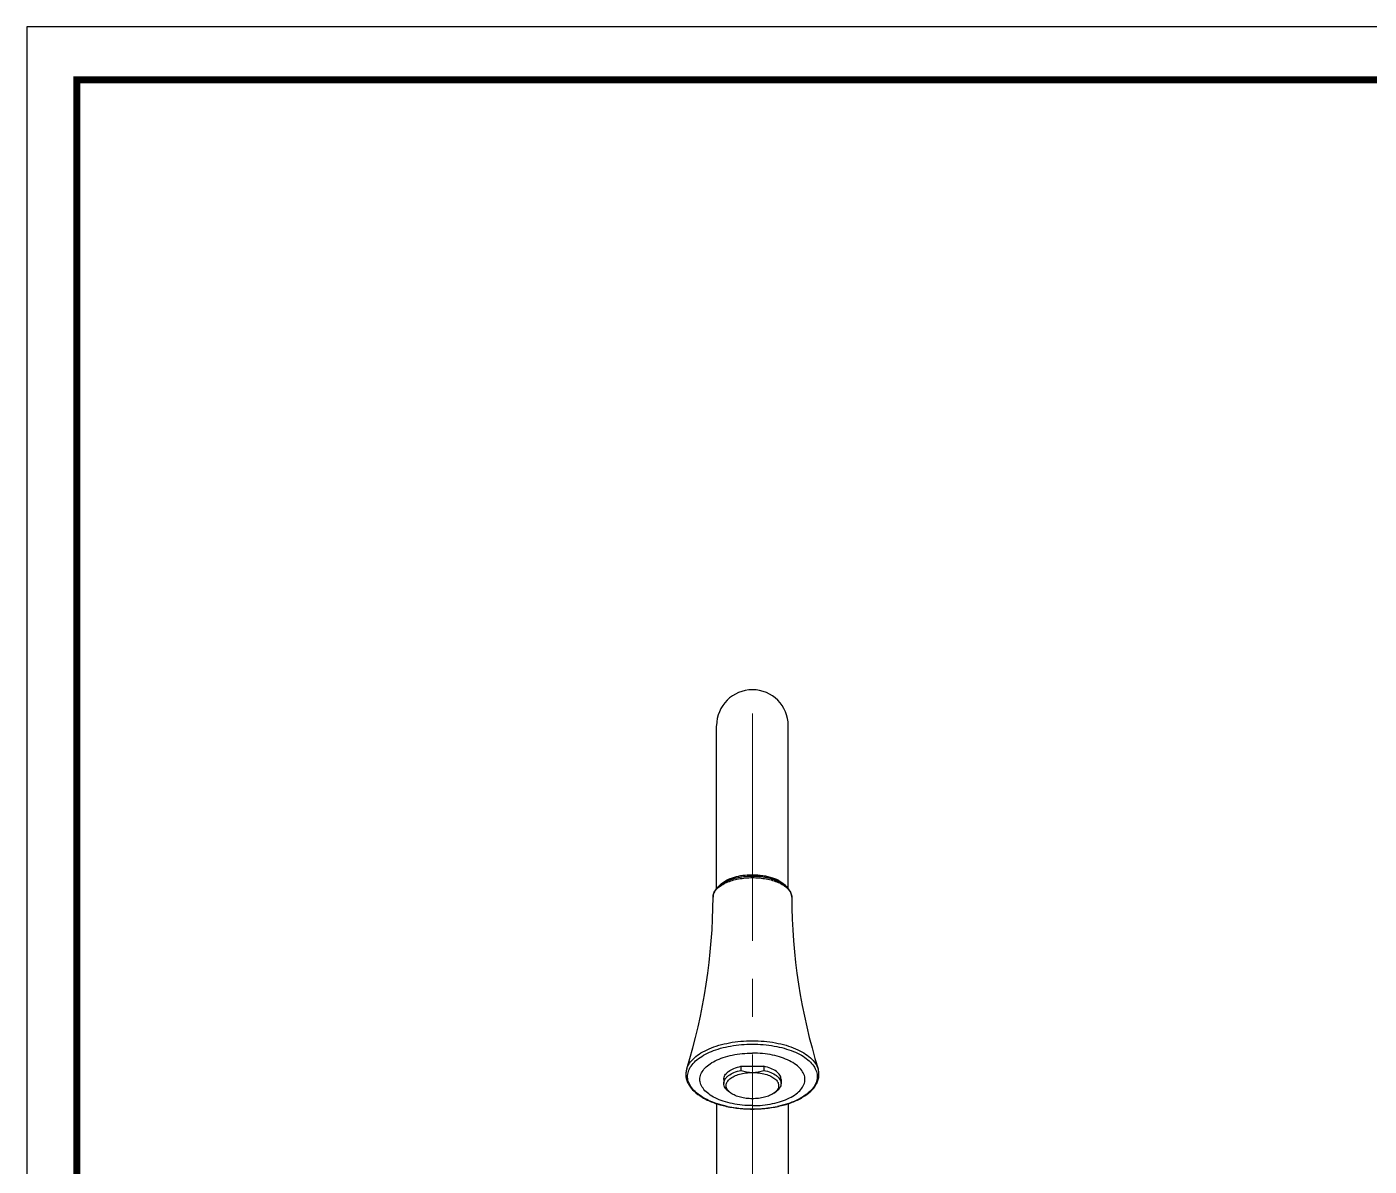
# Model space of a CAD drawing. Extents: x 0 to 1302, y 0 to 954.
# Drawn here: x 0 to 562, y 477 to 954 of the extents above; entities that cross this region are included whole.
import ezdxf

# ---------------------------------------------------------------- set-up
doc = ezdxf.new("R2010")
doc.units = 0
doc.header["$LTSCALE"] = 10
doc.header["$MEASUREMENT"] = 0
doc.linetypes.add('CENTER2', pattern=[28.575000000000003, 19.05, -3.175, 3.175, -3.175])
doc.layers.get('0').update_dxf_attribs({"linetype": 'CONTINUOUS'})
doc.layers.add('Cneter', color=1, linetype='CENTER2', lineweight=13)
doc.layers.add('DEF_LAYER_ASSEM_MEMBER', color=7, linetype='CONTINUOUS')

msp = doc.modelspace()

# ---------------------------------------------------------------- linework, layer by layer
at = {"ltscale": 0.5}
msp.add_lwpolyline([(0, 0), (1302, 0), (1302, 954), (0, 954)], close=True, dxfattribs=at)
at = {"color": 5, "linetype": 'ByBlock', "lineweight": 200, "const_width": 3}
msp.add_lwpolyline([(20.93637847900391, 40.84942626953125), (1280.936378479004, 40.84942626953125), (1280.936378479004, 931.8494262695312), (20.93637847900391, 931.8494262695312)], close=True, dxfattribs=at)
at = {"layer": 'Cneter', "lineweight": 5, "ltscale": 0.5}
msp.add_line((303.9237753184516, 428.431885405038), (303.9237753184516, 680.431885405038), dxfattribs=at)
at = {"layer": 'DEF_LAYER_ASSEM_MEMBER', "color": 7, "linetype": 'Continuous'}
for p, q in [((288.9237753184516, 593.1643124911379), (288.9237753183515, 661.4065024099377)), ((318.9237753184516, 593.1640036185377), (318.9237753183515, 661.4065024099377)), ((299.1279437950507, 518.8259808756379), (299.1279437950507, 517.0940116695378)), ((299.1279437950507, 518.8259808756379), (308.7196068417506, 518.8259808756379)), ((308.7196068417506, 518.8259808756379), (308.7196068417506, 517.0940116695378)), ((291.9237753184516, 513.3259808756379), (291.9237753184516, 511.5940116695378)), ((315.9237753184516, 513.3259808756379), (315.9237753184516, 511.5940116695378)), ((294.9423481900521, 507.5525280507379), (294.1257778805521, 508.1299372546378)), ((312.905202446751, 507.5525280507379), (313.7217727562511, 508.1299372546378)), ((288.9237753184516, 503.2005528975378), (288.9237753184516, 432.431885405038)), ((318.9237753184516, 503.2007272930377), (318.9237753184516, 432.431885405038))]:
    msp.add_line(p, q, dxfattribs=at)
at = {"layer": 'DEF_LAYER_ASSEM_MEMBER', "color": 9, "linetype": 'Continuous'}
for p, q in [((300.7964869976513, 501.0409055920377), (300.7658063977506, 501.0426941563378)), ((307.0862712787512, 501.0429596048377), (307.0433689856509, 501.0404598480377))]:
    msp.add_line(p, q, dxfattribs=at)
at = {"layer": 'DEF_LAYER_ASSEM_MEMBER', "color": 7, "linetype": 'Continuous'}
for centre, radius, start, end in [((303.9237753184516, 661.431885405038), 15, 0, 180), ((299.9687421404524, 581.0037490725379), 16.6669211232, 115.1224748561965, 116.8528085823331), ((307.8786774974506, 581.0034794468379), 16.6672207963, 63.14786266957385, 64.87719682957636), ((43.18481514814994, 590.2191124926378), 244.2384083956, 342.733226778802, 359.8437323954999), ((564.6627404558512, 590.2191132537378), 244.2384133649, 180.1562677799038, 197.2667730457979)]:
    msp.add_arc(centre, radius, start, end, dxfattribs=at)
at = {"layer": 'DEF_LAYER_ASSEM_MEMBER', "color": 9, "linetype": 'Continuous'}
for centre, radius, start, end in [((300.1885616140517, 579.4439989410378), 17.7954096006, 113.5507990946276, 115.1296069155747), ((307.6590161307504, 579.4440559281379), 17.795346492, 64.87035899637796, 66.44893761310867), ((302.7267799495512, 546.3425120519378), 45.3005569724, 258.0753613459025, 258.2306800033105), ((303.3440238295516, 549.5512468901379), 48.5677601318, 258.2899299586742, 262.6074076442178), ((303.6177473810512, 551.5501489098378), 50.5852681916, 262.591261823788, 263.0252179801864), ((303.8323509409511, 553.4811646218377), 52.52805802810001, 263.0486395357169, 266.6532169405244), ((303.9203773198515, 554.9642051277378), 54.0137105147, 266.6844406435884, 270.0036044731923), ((303.9271354335506, 554.965834835738), 54.0153402203, 269.9964358196191, 273.3073238489096), ((304.0541119822519, 553.0496438938378), 52.0950016866, 273.3367533756258, 276.9699154551097), ((304.2305870172513, 551.5439751240378), 50.5790454411, 276.9784559028164, 277.4172217429768), ((304.6445194645512, 548.7135392931377), 47.71887878689999, 277.3630974464095, 281.7611602859878), ((305.1245984116504, 546.3243812303378), 45.2820267343, 281.7826552028845, 281.9403893350199)]:
    msp.add_arc(centre, radius, start, end, dxfattribs=at)
at = {"layer": 'DEF_LAYER_ASSEM_MEMBER', "color": 7, "linetype": 'Continuous'}
for points, start_tangent, end_tangent in [([(289.9994558174512, 594.3169609373379), (292.2455937821505, 596.2349843905376), (295.5175376554507, 597.7395836098378), (299.5272564689512, 598.698694193638), (303.9237753184516, 599.0280748374378)], (0.625145935487727, 0.7805078855099254), (1, 0)), ([(303.9237753184516, 598.9030748374378), (299.9252058673519, 598.6269128576378), (296.2261358596515, 597.8191116185378), (294.5769259866502, 597.2333019989378), (293.1035355244512, 596.5401709486378), (291.833688035651, 595.7527570753377), (290.7912677790519, 594.8858724199379)], (-1, 0), (-0.7150087751376003, -0.6991154779263785)), ([(303.9237753186499, 598.2869609075378), (298.0157212461509, 597.7221701962378), (295.3110088218509, 597.0322160313378), (292.8927239641525, 596.0940183377379)], (-1, 8.83375404589323e-12), (-0.9053348650745451, -0.424698460181404)), ([(303.9237753184516, 599.0280748374378), (308.3199627840513, 598.6987449935377), (312.3294388283502, 597.7397778209379), (315.6013042755512, 596.2353891059379), (317.8475793634516, 594.3176044088377)], (1, 0), (0.6252478457506963, -0.7804262498046267)), ([(303.9237753184516, 598.9030748374378), (307.923907974151, 598.6266926850378), (311.6241855309509, 597.8182638839378), (313.2737654768516, 597.2320152917378), (314.7473259771505, 596.5383835081379), (316.0171181024525, 595.7504270162378), (317.05923948485, 594.8829799432378)], (1, 0), (0.7146291634802968, -0.6995035087141817)), ([(314.9549093724509, 596.0939794890378), (312.5366061964523, 597.0321953449379), (309.8318715053501, 597.7221615679377), (303.9237753186499, 598.2869609075378)], (-0.90533250333892, 0.4247034946855098), (-1, 8.833683075156202e-12)), ([(292.4402933556521, 595.8734739733377), (290.3731716043512, 594.5958597185377), (288.7953086478519, 593.0955867777379), (287.7816379381511, 591.3940284953378), (287.4223151454516, 589.5529813386379)], (-0.8920973142361843, -0.4518433156887317), (-0.003438685300844582, -0.9999940877042234)), ([(320.4252354913515, 589.5529813386379), (320.0659024889501, 591.3940477623378), (319.0521955422519, 593.0956468681379), (317.4742749054512, 594.5959378284379), (315.4070874337522, 595.873559907338)], (-0.003438685295329363, 0.9999940877042424), (-0.8921026855862281, 0.4518327106018769)), ([(303.9237753184516, 502.3259808756379), (299.6316480663518, 502.5373504306378), (295.5048060889512, 503.1633232313379), (291.7012412348522, 504.1798327340377), (288.3674435008506, 505.5478156374379), (285.6314452012521, 507.2147093490378), (283.5984338090511, 509.1164639339379), (282.3465307810511, 511.179989453638), (281.9238184253518, 513.3259808756379), (282.3465307810511, 515.4719722976379), (283.5984338090511, 517.5354978173377), (285.6314452012521, 519.4372524023379), (288.3674435008506, 521.1041461138379), (291.7012412348522, 522.4721290172379), (295.5048060889512, 523.4886385199379), (299.6316480663518, 524.1146113206378), (303.9237753184516, 524.3259808756379)], (-1, 0), (1, 0)), ([(303.9237753184516, 502.3259808756379), (308.2159025704514, 502.5373504306378), (312.3427445478519, 503.1633232313379), (316.1463094019509, 504.1798327340377), (319.4801071359507, 505.5478156374379), (322.2161054355511, 507.2147093490378), (324.249116827752, 509.1164639339379), (325.5010198557502, 511.179989453638), (325.9237322114514, 513.3259808756379), (325.5010198557502, 515.4719722976379), (324.249116827752, 517.5354978173377), (322.2161054355511, 519.4372524023379), (319.4801071359507, 521.1041461138379), (316.1463094019509, 522.4721290172379), (312.3427445478519, 523.4886385199379), (308.2159025704514, 524.1146113206378), (303.9237753184516, 524.3259808756379)], (1, 0), (-1, 0)), ([(276.4161538479511, 517.7239900050379), (276.0848347312512, 516.0956862862377), (276.1021805290511, 514.4527328630379), (276.466195307552, 512.8282012406378), (277.1644707531523, 511.2555487264378), (279.4833310655522, 508.3418155166378), (282.9025220127514, 505.8112213766378), (287.2632484700516, 503.7374035391379), (292.3763040084523, 502.1928583794379), (298.0146811448503, 501.2390514961378), (303.9237753179514, 500.9164205462378)], (-0.2979917309483597, -0.9545684513362048), (1, -8.224985993151054e-12)), ([(291.9237753184516, 513.3259808756379), (292.0496547274524, 514.1926813995378), (292.4246007458514, 515.0411977177378), (293.040703322351, 515.8537389154378), (293.8851008011516, 516.6132675216377), (296.1833963934514, 517.9109160919379), (299.1279437950507, 518.8259808756379)], (0, 1), (0.9770543017055636, 0.2129903554592405)), ([(303.9237753179514, 500.9164205462378), (309.8328842570518, 501.2390530497378), (315.471267770452, 502.1928635877377), (320.584324255251, 503.7374118622379), (324.9450439462507, 505.8112302526379), (328.3642242959504, 508.3418198934378), (330.6830772095509, 511.2555434068379), (331.381352109951, 512.828190770038), (331.7453688859514, 514.4527253154379), (331.7627170278502, 516.0956739970379), (331.4313967880516, 517.7239900075379)], (1, -8.224985951951963e-12), (-0.2979917312097246, 0.9545684512546135)), ([(315.9237753184516, 513.3259808756379), (315.7978959093525, 514.1926813995378), (315.4229498909517, 515.0411977177378), (314.8068473144522, 515.8537389154378), (313.9624498356516, 516.6132675216377), (311.6641542433499, 517.9109160919379), (308.7196068417506, 518.8259808756379)], (0, 1), (-0.9770543017055636, 0.2129903554592405)), ([(291.9238074969508, 511.5940115185379), (292.0496530832515, 512.4607100470378), (292.4245615606524, 513.3092322410378), (293.0406882134521, 514.1217755628379), (293.8851048987508, 514.8812893665377), (296.1834379270513, 516.1789638866378), (299.1279437950507, 517.0940116695378)], (-6.273696881734443e-08, 0.9999999999999982), (0.9770543017059529, 0.2129903554574546)), ([(294.1667145945503, 508.1883428705378), (293.1977442791504, 509.5082758614378), (292.9739465925522, 510.2037969454377), (292.9297650996523, 510.9079163233378), (293.0659612969503, 511.6090853831379), (293.3803178853523, 512.2957934947378), (293.8676302807507, 512.9567784939379), (294.5199052593525, 513.5812028161379), (296.2741228410523, 514.6801288587378), (298.5282550731499, 515.5207755907379), (301.1348839945513, 516.0481472031379), (303.9237753226516, 516.2278830619377)], (-0.7211697747373353, 0.6927583676905686), (0.9999999996169125, -2.767986683838296e-05)), ([(299.1279437950507, 517.0940116695378), (301.4783201488499, 516.4605958660377), (303.9237753184516, 516.2279046640379)], (0.9449982833575076, -0.3270752886589937), (0.9999999988507197, 4.7943307864288e-05)), ([(303.9237753184516, 516.2279046640379), (306.3692401727512, 516.4605971505378), (308.7196068417506, 517.0940116695378)], (0.9999999988587567, -4.777537725589185e-05), (0.9449982833556123, 0.3270752886644692)), ([(303.9237753226516, 516.2278830619377), (306.7126692056518, 516.0481468825378), (309.3193001897525, 515.5207742945379), (311.5734338799521, 514.6801259071378), (313.3276515289508, 513.5811977645378), (313.9799258336516, 512.9567723325379), (314.4672370480512, 512.2957862435378), (314.781592009851, 511.6090771105378), (314.9177861619501, 510.9079071293379), (314.873602140251, 510.2037869727378), (314.6498015316502, 509.5082652998378), (313.6808245525499, 508.1883318104378)], (0.9999999996195917, 2.758290309477408e-05), (-0.7211716713268825, -0.6927563933126789)), ([(308.7196068417506, 517.0940116695378), (311.6641123490517, 516.1789640355378), (313.9624454943514, 514.8812895479377), (314.806862226751, 514.1217757713378), (315.4229889345515, 513.3092324863378), (315.7978974767502, 512.4607103250378), (315.9237431398506, 511.5940118205378)], (0.9770543017054593, -0.2129903554597193), (6.273697075031635e-08, -0.9999999999999982)), ([(294.1257406236509, 508.1299634635379), (293.1796937783511, 508.9217160462379), (292.4875244486502, 509.7766113843379), (292.0655726414516, 510.6744486019379), (291.9238074969508, 511.5940115185379)], (-0.8164851868665771, 0.5773663824881482), (-6.273362521432501e-08, 0.9999999999999981)), ([(294.9422460100504, 507.5526236893379), (294.7323143723515, 507.7065347022378), (294.1667145945503, 508.1883428705378)], (-0.8164812012829568, 0.5773720186773342), (-0.7211697747548199, 0.6927583676723671)), ([(303.9237753141515, 505.2279262666377), (301.3215612852509, 505.3840683933377), (298.8671275469515, 505.8435410955378), (296.6995970498501, 506.5803391023378), (294.9422460100504, 507.5526236893379)], (-0.9999999996195917, -2.758290798534271e-05), (-0.8164812012945528, 0.5773720186609358)), ([(312.9053034429508, 507.5526228503379), (311.1479527426509, 506.5803387188378), (308.9804226509514, 505.8435409983379), (306.5259890771522, 505.3840683736378), (303.9237753141515, 505.2279262666377)], (-0.8164812737149842, -0.5773719162487533), (-0.9999999996169128, 2.767986288701409e-05)), ([(313.6808245525499, 508.1883318104378), (313.5032256374507, 508.0245647562379), (312.9053034429508, 507.5526228503379)], (-0.7211716713374399, -0.6927563933016885), (-0.8164812736953252, -0.5773719162765535)), ([(315.9237431398506, 511.5940118205378), (315.7819780464524, 510.6744487777378), (315.360026212551, 509.7766114318379), (314.6678567878516, 508.9217159779378), (313.7218097971509, 508.1299633099379)], (6.27336169527078e-08, -0.9999999999999981), (-0.8164852168515125, -0.5773663400848187))]:
    msp.add_spline(points, degree=3, dxfattribs=dict(at, start_tangent=start_tangent, end_tangent=end_tangent))
at = {"layer": 'DEF_LAYER_ASSEM_MEMBER', "color": 9, "linetype": 'Continuous'}
for points, start_tangent, end_tangent in [([(293.0781923756513, 595.7571608707378), (295.469874232851, 596.6245297995379), (298.1325784423516, 597.2647423965377), (303.9237753184516, 597.7895377045379)], (0.916649902139291, 0.3996910768431392), (1, 0)), ([(303.9237753184516, 597.7895377045379), (309.7150175391507, 597.2647338895379), (312.3777406453519, 596.624510622838), (314.7694351171522, 595.7571273313379)], (1, 0), (0.9166480729437512, -0.3996952718866054)), ([(287.4223151456499, 589.5529813401376), (287.7699971936509, 591.2235810249379), (288.7868259138522, 592.8240381235378), (290.4301011217503, 594.2879971709378), (292.6314329234519, 595.5550637353379)], (0.003438175285175582, 0.999994089457887), (0.9052891107921304, 0.4247959814795735)), ([(315.2161276064508, 595.5550590909379), (317.4174541006505, 594.2879937392377), (319.0607287269522, 592.8240334228378), (320.0775536284509, 591.223575589338), (320.4252352494514, 589.5529813393377)], (0.9052888662958077, -0.424796502528977), (0.003454880117195654, -0.9999940318838788)), ([(276.4161996153525, 517.7239864469377), (277.6020439933509, 520.1122959697377), (279.6104592644515, 522.3588870339379), (282.3786633691525, 524.3935429678379), (285.8201890200507, 526.1526909017377), (289.8274214414523, 527.581326880038), (294.275033929951, 528.6348002970378), (299.0233783866515, 529.2802077564379), (303.9237753184516, 529.4975427730378)], (0.2979950378298882, 0.9545674190065171), (1, 0)), ([(303.9237753184516, 529.4975427730378), (308.824171034852, 529.2802079991379), (313.5725095813505, 528.6348021743379), (318.0201153849521, 527.5813314105378), (322.0273509195504, 526.1526956528378), (325.4688803280515, 524.3935469795379), (328.2370876147506, 522.358889965738), (330.2455052053519, 520.1122976447377), (331.4313510452521, 517.7239864929379)], (1, 0), (0.2979961769862309, -0.954567063386115)), ([(293.3665546179509, 502.0195310628378), (289.2586105252522, 503.1028005109379), (285.580205796552, 504.5205272140379), (282.4392346084514, 506.2311541826377), (279.9277536977515, 508.1845497007378), (278.1193226217511, 510.3234856295378), (277.0669438703517, 512.5852940593379), (276.8014355951509, 514.9037015082379), (277.3305942466504, 517.2107927131378), (278.6389013507505, 519.4389560088377), (280.688050901852, 521.5229266244378), (283.4179803334519, 523.4016223506378), (286.7487362404499, 525.0200187469377), (290.5826417055505, 526.3306705208379), (294.8073019236508, 527.2951753291377), (303.9237753184516, 528.0838789381378)], (-0.978420018076078, 0.2066259137378637), (1, 0)), ([(303.9237753184516, 528.0838789381378), (313.0386821530519, 527.2954539987377), (317.2627318821505, 526.3312844972379), (321.0962385907515, 525.0210709960379), (324.4268512626513, 523.4031904783378), (327.1569291228516, 521.5250566412378), (329.2065436745506, 519.4416585377378), (330.51563945425, 517.2140394356379), (331.0459015390516, 514.9074255230378), (330.7817840735515, 512.5893901238378), (329.7310404486525, 510.3278138889377), (327.9244297153509, 508.1889397609377), (325.4148825273514, 506.2354118738378), (322.2758756912517, 504.5244418671377), (318.5993755596501, 503.1061535024378), (314.4931740384509, 502.0221043600377)], (1, 0), (-0.9783631727988398, -0.2068949059570765))]:
    msp.add_spline(points, degree=3, dxfattribs=dict(at, start_tangent=start_tangent, end_tangent=end_tangent))

doc.saveas('drawing.dxf')
